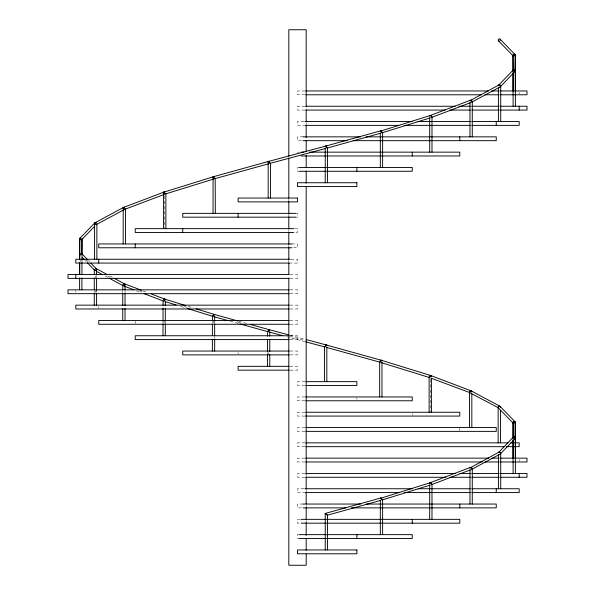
<?xml version="1.0" encoding="UTF-8"?>
<svg xmlns="http://www.w3.org/2000/svg" width="595" height="595" viewBox="0 0 595 595"><rect width="100%" height="100%" fill="white"/><g stroke="black" fill="none" stroke-linecap="round" stroke-linejoin="round"><path stroke-width="0.45" stroke-dasharray="2.98 2.23" d="M304.93 90.953L297.5 90.953L297.5 94.776L304.93 94.776M304.93 106.252L297.5 106.252L297.5 110.075L304.93 110.075M304 121.551L297.5 121.551L297.5 125.374L304 125.374M303.071 136.85L297.5 136.85L297.5 140.673L303.071 140.673M297.5 152.149L299.352 152.149M299.359 167.448L297.5 167.448L297.5 171.278L299.359 171.278M295.641 213.352L297.5 213.352L297.5 217.175L295.641 217.175M294.718 228.651L297.5 228.651L297.5 232.474L294.718 232.474M291.929 243.95L297.5 243.95L297.5 247.773L291.929 247.773M291 259.249L297.5 259.249L297.5 263.072L291 263.072M290.07 274.548L297.5 274.548L297.5 278.378L290.07 278.378M290.07 289.847L297.5 289.847L297.5 293.677L290.07 293.677M290.07 305.153L297.5 305.153L297.5 308.976L290.07 308.976M290.07 320.452L297.5 320.452L297.5 324.275L290.07 324.275M290.085 335.751L297.5 335.751L297.5 339.574L290.085 339.574M290.077 351.05L297.5 351.05L297.5 354.873L290.077 354.873M289.988 366.349L297.5 366.349L297.5 370.172L289.988 370.172M305.012 381.648L297.5 381.648L297.5 385.478L305.012 385.478M304.923 396.947L297.5 396.947L297.5 400.777L304.923 400.777M304.915 412.253L297.5 412.253L297.5 416.076L304.915 416.076M304.93 427.552L297.5 427.552L297.5 431.375L304.93 431.375M304.93 442.851L297.5 442.851L297.5 446.674L304.93 446.674M304.93 458.15L297.5 458.15L297.5 461.973L304.93 461.973M304.93 473.449L297.5 473.449L297.5 477.272L304.93 477.272M304 488.748L297.5 488.748L297.5 492.578L304 492.578M303.071 504.047L297.5 504.047L297.5 507.877L303.071 507.877M300.282 519.353L297.5 519.353L297.5 523.176L300.282 523.176M299.359 534.652L297.5 534.652L297.5 538.475L299.359 538.475M290.3 335.327L304.551 339.15M290.018 336.435L305.168 340.504M287.058 336.837L304.9 341.619M238.669 321.196L246.65 323.412M237.517 322.066L242.849 323.546M230.146 321.203L238.149 323.427M188.28 306.38L193.554 308.017M184.443 306.388L189.731 308.024M180.575 306.38L185.878 308.024M143.023 290.843L146.429 292.138M139.312 290.658L143.596 292.286M136.419 290.791L140.732 292.428M109.666 275.857L112.871 277.582M107.628 276.058L110.068 277.367M105.241 276.073L107.643 277.367M88.395 260.506L89.629 261.793M86.498 260.186L87.777 261.517M84.966 260.246L86.23 261.562M519.182 92.478L519.182 94.01M519.182 459.682L519.182 461.207M459.779 428.318L459.779 430.609M430.274 379.342L430.274 411.338M412.253 413.778L412.253 415.31M356.896 397.713L356.896 399.245M306.187 122.719L306.187 124.578M306.187 474.141L306.187 476M306.187 489.945L306.187 491.805M306.187 504.82L306.187 506.68M306.187 520.625L306.187 522.484M288.813 198.953L288.813 200.812M288.813 213.828L288.813 215.688M288.813 229.633L288.813 231.492M288.813 245.438L288.813 247.297M288.813 260.312L288.813 262.172M268.62 352.642L268.62 354.464M267.475 352.612L267.475 354.442M238.104 352.582L238.104 354.107M214.676 321.01L214.676 322.832M214.676 336.487L214.676 338.31M213.531 320.884L213.531 322.713M212.385 321.672L212.385 323.509M165.313 322.148L165.313 323.963M164.726 195.74L164.726 227.736M164.161 321.122L164.161 322.951M163.015 321.003L163.015 322.847M135.221 321.218L135.221 323.509M125.032 290.836L125.032 292.688M122.734 290.799L122.734 292.651M98.748 306.678L98.748 308.21M96.583 275.716L96.583 277.553M96.583 290.434L96.583 292.271M95.438 275.901L95.438 277.731M95.438 290.524L95.438 292.353M94.285 290.62L94.285 292.435M81.998 260.022L81.998 261.837M80.853 259.926L80.853 261.755M75.818 290.613L75.818 292.145"/><path stroke-width="0.89" d="M79.7 238.9L79.611 259.688M81.865 254.429L81.998 238.9A1.145 1.108 0.3 0 1 81.842 239.458L81.664 239.666A1.145 1.108 0.3 0 1 81.143 239.971M325.264 346.788L325.963 344.892L381.923 360.421L381.626 360.86M326.075 345.442L325.963 344.892M381.871 132.759L381.179 130.692L325.272 146.221L325.569 146.66M381.053 498.216L381.588 498.446L381.871 499.964M94.285 274.265L94.33 269.498M90.864 263.079L96.427 268.88L96.011 270.123L94.441 270.123L87.495 262.878M513.002 70.969L513.002 55.528L514.444 54.42L515.3 55.075L515.3 90.953M515.3 55.075L514.958 55.737M513.002 438.173L513.158 422.272M500.127 406.415L515.144 421.877L514.958 422.941M513.135 438.032L513.946 436.953L515.389 437.801L515.389 473.449M79.7 259.829L79.745 238.461L94.873 222.813M81.961 238.9L81.842 239.525L94.627 226.36M122.734 289.869L122.89 284.797M498.454 85.464L500.142 85.278L500.559 86.52L515.084 71.385M498.141 442.851L498.141 407.642C498.075 406.511 500.901 405.626 500.283 407.203M513.403 437.02L498.573 452.483L500.142 452.475L500.559 453.725L515.084 438.582M469.968 100.763L498.937 84.944M470.124 100.436L471.694 100.763L472.11 101.961L500.194 86.863M469.968 467.96L498.937 452.14M470.124 467.64L471.694 467.96L472.11 469.165L500.194 454.059A1.145 0.959 61.7 0 0 500.164 452.319A1.145 0.959 61.7 0 0 498.632 452.55M94.56 259.249L94.598 222.976L123.693 207.343M469.537 427.552L469.537 392.522C469.47 391.436 472.623 390.246 471.493 391.897M288.516 334.851L268.918 329.593L268.471 331.259M212.385 320.75L212.72 315.625M429.843 116.278C429.255 114.597 432.959 116.746 431.65 117.379M429.843 483.475C429.255 481.794 432.959 483.951 431.65 484.583M123.172 243.95L123.21 207.536L164.317 191.932M125.307 208.533C125.761 209.976 123.143 208.57 123.172 207.677M429.121 412.253L429.121 377.364L431.382 375.75L431.085 376.375A1.145 0.781 -69.3 0 0 431.078 376.047M267.475 336.13L267.81 331.14M380.361 131.183L430.438 115.43M382.28 132.655L382.042 131.8L380.361 130.952M430.438 482.634L380.361 498.379M382.28 499.852L382.042 498.997L380.361 498.149M213.791 176.633L163.58 192.237L165.834 193.851L213.694 179.043M379.662 396.947L379.662 362.154L381.923 360.421M213.538 316.183L213.627 314.443M94.56 223.162L95.706 224.36L96.859 224.04L96.859 259.249M498.573 85.278L513.403 69.816M79.946 253.574L79.946 254.824M515.054 71.222L515.3 55.298M515.054 438.426L515.3 422.502M327.191 147.865L325.272 146.221M324.528 381.648L324.528 346.885L326.826 345.122L306.336 339.626M325.234 549.951L325.234 513.448L381.179 497.896M513.336 422.063L515.144 421.877M79.856 238.275L80.556 238.022M324.528 346.885L305.793 341.857M163.863 299.657C166.265 298.117 164.808 301.39 163.171 300.951L144.183 293.737M381.179 130.692L381.068 131.25M269.327 161.617L268.97 161.327L269.423 163.357M96.702 224.367L123.329 210.124M213.828 314.777L214.676 314.636L212.534 316.28L187.648 308.574M94.717 222.835L95.706 222.842M269.431 329.935L267.512 331.579L239.934 323.925M123.589 284.179C126.028 282.967 124.548 286.485 122.89 285.563L109.249 278.229M429.843 115.653L470.704 100.131M431.829 117.349L470.667 102.6M429.843 482.85L470.704 467.328M431.829 484.553L470.667 469.797M125.307 209.15L164.272 194.401M81.664 239.666L80.273 239.525L79.7 238.669M382.578 132.648L430.349 117.847M382.578 499.852L430.349 485.044M269.037 161.29L213.077 176.819L213.04 213.352M268.717 163.759L215.293 178.582L213.04 176.849L213.612 177.079M327.488 147.984L380.867 133.154M380.867 500.358L327.488 515.181L326.953 514.928M326.596 147.88L326.082 145.991L268.174 161.52L268.174 198.053M268.747 161.959L268.174 161.52L270.435 163.253L325.785 148.445M326.283 347.354L379.818 362.154M163.618 192.148L164.428 192.378M123.321 207.447L124.02 207.536M95.438 268.65L96.427 268.88M305.845 90.953L488.569 90.953M491.693 90.953L499.123 90.953M500.633 90.953L526.999 90.953L526.999 94.776L500.633 94.776M305.845 94.776L481.474 94.776M484.858 94.776L499.123 94.776M305.845 106.252L455.182 106.252M458.894 106.252L470.325 106.252M471.872 106.252L499.123 106.252M500.633 106.252L526.999 106.252L526.999 110.075L500.633 110.075M305.845 110.075L444.978 110.075M449.88 110.075L470.325 110.075M471.872 110.075L499.123 110.075M304.93 121.551L412.662 121.551M417.311 121.551L470.251 121.551M471.872 121.551L519.182 121.551L519.182 125.374L471.872 125.374M304.93 125.374L398.732 125.374M404.169 125.374L470.251 125.374M303.063 136.85L360.652 136.85M366.118 136.85L496.252 136.85L496.252 140.673L353.14 140.673M303.063 140.673L347.577 140.673M301.204 152.149L303.978 152.149M309.534 152.149L459.779 152.149L459.779 155.972L301.204 155.972M299.359 167.448L412.253 167.448L412.253 171.278L299.359 171.278M295.641 213.352L182.747 213.352L182.747 217.175L295.641 217.175M293.796 228.651L135.221 228.651L135.221 232.474L293.796 232.474M291.937 243.95L98.748 243.95L98.748 247.773L291.937 247.773M290.07 259.249L75.818 259.249L75.818 263.072L290.07 263.072M289.155 274.548L68.001 274.548L68.001 278.378L289.155 278.378M289.155 289.847L68.001 289.847L68.001 293.677L289.155 293.677M289.155 305.153L75.818 305.153L75.818 308.976L289.155 308.976M289.155 320.452L98.748 320.452L98.748 324.275L289.155 324.275M289.17 335.751L135.221 335.751L135.221 339.574L289.17 339.574M289.17 351.05L182.747 351.05L182.747 354.873L289.17 354.873M289.155 366.349L238.104 366.349L238.104 370.172L289.155 370.172M305.845 381.648L356.896 381.648L356.896 385.478L305.845 385.478M305.83 396.947L412.253 396.947L412.253 400.777L305.83 400.777M305.83 412.253L459.779 412.253L459.779 416.076L305.83 416.076M305.845 427.552L496.252 427.552L496.252 431.375L305.845 431.375M305.845 442.851L508.048 442.851M510.83 442.851L519.182 442.851L519.182 446.674L506.196 446.674M305.845 446.674L504.337 446.674M305.845 458.15L488.904 458.15M491.693 458.15L499.123 458.15M500.633 458.15L526.999 458.15L526.999 461.973L500.633 461.973M305.845 461.973L482.404 461.973M484.858 461.973L499.123 461.973M305.845 473.449L455.458 473.449M459.816 473.449L470.325 473.449M471.872 473.449L499.123 473.449M500.633 473.449L526.999 473.449L526.999 477.272L500.633 477.272M305.845 477.272L445.908 477.272M449.88 477.272L470.325 477.272M471.872 477.272L499.123 477.272M304.93 488.748L412.662 488.748M418.24 488.748L470.251 488.748M471.872 488.748L519.182 488.748L519.182 492.578L471.872 492.578M304.93 492.578L399.662 492.578M404.169 492.578L470.251 492.578M303.063 504.047L360.652 504.047M366.118 504.047L496.252 504.047L496.252 507.877L351.288 507.877M303.063 507.877L345.717 507.877M301.204 519.353L459.779 519.353L459.779 523.176L301.204 523.176M299.359 534.652L412.253 534.652L412.253 538.475L299.359 538.475M381.306 362.645L429.278 377.483M325.272 513.418L327.525 515.151L327.525 549.951M269.215 332.047L282.595 335.639M213.821 314.294L237.777 320.95M250.205 324.401L269.728 329.823M214.133 316.756L228.368 320.712M381.209 360.228L431.382 375.75M164.562 299.032L185.647 305.562M196.186 308.835L214.639 314.554M165.536 301.717L176.15 305.012M430.683 375.527L471.679 391.049M430.728 378.004L469.537 392.522M124.296 283.733L141.32 290.196M151.539 294.079L165.157 299.248M124.333 286.202L133.823 289.802M471.307 390.937L500.283 406.437M470.057 392.864L498.141 407.642M96.063 268.538L107.271 274.57M114.471 278.445L124.876 284.038M96.412 271.32L102.028 274.347M270.472 163.283L270.472 198.053M163.171 300.951L163.015 305.332M325.807 514.073L325.234 513.448M500.127 39.218L515.144 54.681M498.454 40.787L513.158 55.923L513.002 55.528M498.454 407.984L513.158 423.127A1.145 1.108 -0.3 0 1 513.492 421.595A1.145 1.108 -0.3 0 1 515.025 421.788A1.145 1.108 -0.3 0 1 514.965 423.283M81.597 253.418L87.777 259.859M82.445 257.613L84.341 259.591M215.182 178.321L215.338 213.352M513.158 423.127L513.002 422.733M94.441 270.123L94.285 269.728M326.231 146.548L326.082 145.991M513.135 70.827L513.002 55.305M513.002 422.502L513.098 437.801M519.182 106.252L519.182 110.075M519.182 473.449L519.182 477.272M515.389 106.252L515.389 70.597L514.244 69.719L513.098 70.604L513.098 106.252M515.3 422.272L515.3 458.15M513.098 439.631L513.098 473.449M513.002 73.691L513.002 90.953M513.002 440.895L513.002 458.15M500.715 86.126L500.715 121.551M500.715 453.33L500.715 488.748M500.44 410.461L500.44 442.851M498.417 87.517L498.417 121.551M498.417 454.714L498.417 488.748M496.252 121.551L496.252 125.374M496.252 488.748L496.252 492.578M472.266 101.641L472.266 136.85M472.266 468.838L472.266 504.047M471.828 394.002L471.828 427.552M469.968 102.615L469.968 136.85M469.968 469.812L469.968 504.047M459.779 136.85L459.779 140.673M459.779 504.047L459.779 507.877M431.985 117.126L431.985 152.149M431.985 484.323L431.985 519.353M431.42 378.569L431.42 412.253M429.687 117.691L429.687 152.149M429.687 484.895L429.687 519.353M412.253 152.149L412.253 155.972M412.253 519.353L412.253 523.176M382.615 132.566L382.615 167.448M382.615 499.763L382.615 534.652M381.96 362.273L381.96 396.947M380.324 132.863L380.324 167.448M380.324 500.06L380.324 534.652M356.896 167.448L356.896 171.278M356.896 534.652L356.896 538.475M327.525 147.954L327.525 182.747M326.826 346.945L326.826 381.648M325.234 148.073L325.234 182.747M306.187 106.914L306.187 29.75L288.813 29.75L288.813 156.188M306.187 109.703L306.187 121.789M306.187 125.508L306.187 137.594M306.187 140.383L306.187 151.539M306.187 155.258L306.187 167.344M306.187 171.062L306.187 183.148M306.187 186.867L306.187 474.141M306.187 476.93L306.187 489.016M306.187 492.734L306.187 503.891M306.187 507.609L306.187 519.695M306.187 522.484L306.187 535.5M306.187 538.289L306.187 550.375M306.187 554.094L306.187 565.25L288.813 565.25L288.813 277.977M288.813 158.047L288.813 198.023M288.813 201.742L288.813 213.828M288.813 216.617L288.813 228.703M288.813 232.422L288.813 244.508M288.813 247.297L288.813 259.383M288.813 263.102L288.813 274.258M269.766 331.675L269.766 336.242M269.766 339.886L269.766 351.749M269.766 354.486L269.766 366.349M267.475 339.79L267.475 351.697M267.475 354.442L267.475 366.349M238.104 213.352L238.104 217.175M214.676 316.458L214.676 321.01M214.676 323.739L214.676 335.573M214.676 339.217L214.676 351.05M212.385 324.424L212.385 335.446M212.385 339.113L212.385 351.05M182.747 228.651L182.747 232.474M165.879 193.762L165.879 228.651M165.313 301.293L165.313 305.83M165.313 308.545L165.313 321.24M165.313 323.963L165.313 335.751M163.58 193.152L163.58 228.651M163.015 308.098L163.015 321.003M163.015 323.769L163.015 335.751M135.221 243.95L135.221 247.773M125.463 208.927L125.463 243.95M125.032 285.288L125.032 289.914M125.032 293.618L125.032 305.644M125.032 308.418L125.032 320.452M122.734 293.58L122.734 305.622M122.734 308.403L122.734 320.452M98.748 259.249L98.748 263.072M96.583 269.275L96.583 274.793M96.583 278.475L96.583 290.434M96.583 293.194L96.583 305.153M94.285 277.902L94.285 289.713M94.285 293.342L94.285 305.153M81.998 239.13L81.998 260.022M81.902 262.432L81.998 274.548M81.902 277.969L81.902 289.847M79.7 262.588L79.7 274.548M79.611 262.425L79.611 274.31M79.611 277.969L79.611 289.847M75.818 274.548L75.818 278.378M80.035 239.681A1.145 1.108 0.3 0 1 80.556 237.829M123.946 209.262A1.145 0.959 61.9 0 1 123.381 207.744A1.145 0.959 61.9 0 1 124.682 207.343M125.314 208.592A1.145 0.959 61.9 0 1 125.248 208.86M124.943 209.262A1.145 0.959 61.9 0 1 124.719 209.373M94.977 224.382A1.145 1.071 44.2 0 1 96.197 222.642M96.799 223.891A1.145 1.071 44.2 0 1 96.702 224.159M81.85 253.916A1.145 1.071 -43.8 0 1 81.805 254.489M80.132 255.158A1.145 1.071 -43.8 0 1 80.028 253.418M123.455 284.016A1.145 0.788 -69.2 0 1 124.66 284.127A1.145 0.788 -69.2 0 1 124.11 285.764M95.587 268.39A1.145 0.959 -61.7 0 1 95.802 270.465M94.806 270.457A1.145 0.959 -61.7 0 1 94.434 269.788M163.937 299.315A1.145 0.558 -72.8 0 1 164.756 299.322A1.145 0.558 -72.8 0 1 164.391 300.884M213.962 178.485A1.145 0.55 72.8 0 1 213.598 176.916A1.145 0.55 72.8 0 1 214.408 176.916M164.503 193.963A1.145 0.781 69.3 0 1 164.517 191.895M470.31 467.849A1.145 0.788 69.2 0 1 471.545 467.618A1.145 0.788 69.2 0 1 471.709 469.358M430.245 482.917A1.145 0.558 72.8 0 1 431.137 483.028A1.145 0.558 72.8 0 1 431.345 484.657M498.298 407.754A1.145 1.071 -44.2 0 1 499.079 406.132A1.145 1.071 -44.2 0 1 500.402 407.196M429.687 377.565A1.145 0.781 -69.3 0 1 429.754 375.928A1.145 0.781 -69.3 0 1 430.996 375.817M499.51 41.07A1.145 1.071 -44.2 0 1 498.179 40.103A1.145 1.071 -44.2 0 1 499.465 38.898A1.145 1.071 -44.2 0 1 500.343 40.289M513.158 55.856A1.145 1.108 -0.3 0 1 513.492 54.39A1.145 1.108 -0.3 0 1 515.025 54.584A1.145 1.108 -0.3 0 1 514.965 56.086M498.632 85.345A1.145 0.959 61.7 0 1 500.261 85.226A1.145 0.959 61.7 0 1 499.964 86.974M513.195 70.887A1.145 1.071 43.8 0 1 513.79 69.563A1.145 1.071 43.8 0 1 515.218 70.128A1.145 1.071 43.8 0 1 514.868 71.564M470.281 100.919A1.145 0.788 69.2 0 1 471.441 100.317A1.145 0.788 69.2 0 1 471.709 102.162M430.245 115.72A1.145 0.558 72.8 0 1 431.137 115.824A1.145 0.558 72.8 0 1 431.345 117.46M513.195 438.091A1.145 1.071 43.8 0 1 513.79 436.76A1.145 1.071 43.8 0 1 515.218 437.332A1.145 1.071 43.8 0 1 514.868 438.76M469.879 392.685A1.145 0.959 -61.9 0 1 470.437 390.878A1.145 0.959 -61.9 0 1 471.679 391.897M380.302 362.258A1.145 0.55 -72.8 0 1 380.592 360.518A1.145 0.55 -72.8 0 1 381.44 360.749M356.896 182.747L297.5 182.747L297.5 186.577L356.896 186.577L356.896 182.747M297.5 198.053L238.104 198.053L238.104 201.876L297.5 201.876L297.5 198.053M356.896 549.951L297.5 549.951L297.5 553.774L356.896 553.774L356.896 549.951"/></g></svg>
